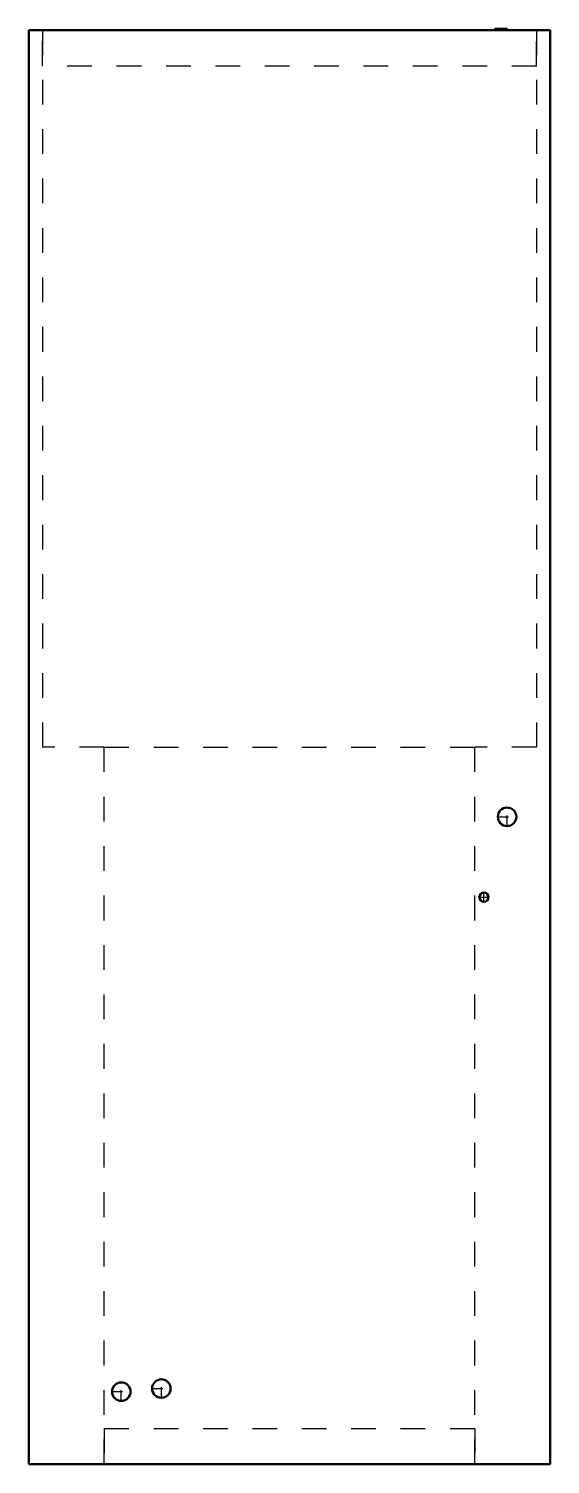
# Model space of a CAD drawing. Header units: inches. Extents: x -10.6 to 10.6, y 0 to 58.1.
import ezdxf

# ---------------------------------------------------------------- set-up
doc = ezdxf.new("R2010")
doc.units = ezdxf.units.IN
doc.header["$MEASUREMENT"] = 0
doc.linetypes.add('Center', pattern=[1.5, 0.45, -0.5, 0.05, -0.5])
doc.linetypes.add('Dashed', pattern=[2, 1, -1])
for name, color, linetype, lineweight in [('AM_0', 7, 'Continuous', 50), ('AM_7', 7, 'Center', 25), ('AM_9', 6, 'Dashed', 25)]:
    doc.layers.add(name, color=color, linetype=linetype, lineweight=lineweight)

# ---------------------------------------------------------------- blocks, each defined once
blk = doc.blocks.new('1_AMST48CU14_PART8_0_in_AMST48CU14_0')
at = {"layer": 'AM_9'}
for p, q in [((-10, 58), (-10, 29)), ((10, 58), (10, 29)), ((-7.5, 29), (-10, 29)), ((10, 29), (7.5, 29))]:
    blk.add_line(p, q, dxfattribs=at)
blk = doc.blocks.new('2_AMST48CU14_PART7_0_in_AMST48CU14_0')
at = {"layer": 'AM_9'}
for p, q in [((-7.5, 29), (7.5, 29)), ((-7.5, 0), (-7.5, 29)), ((7.5, 0), (7.5, 29))]:
    blk.add_line(p, q, dxfattribs=at)
blk = doc.blocks.new('3_AMST48CU14_PART6_0_in_AMST48CU14_0')
at = {"layer": 'AM_0'}
for p, q in [((8.3125, 58.0625), (8.8125, 58.0625)), ((8.3125, 58.0625), (8.3125, 58)), ((8.8125, 58), (8.8125, 58.0625))]:
    blk.add_line(p, q, dxfattribs=at)
blk = doc.blocks.new('4_AMST48CU14_PART5_0_in_AMST48CU14_0')
at = {"layer": 'AM_0'}
blk.add_circle((8.8125, 26.1875), 0.375, dxfattribs=at)
at = {"layer": 'AM_7'}
for p, q in [((8.41875, 26.1875), (9.20625, 26.1875)), ((8.8125, 25.79375), (8.8125, 26.58125))]:
    blk.add_line(p, q, dxfattribs=at)
blk = doc.blocks.new('5_AMST48CU14_PART4_0_in_AMST48CU14_0')
at = {"layer": 'AM_0'}
blk.add_circle((7.875, 22.9375), 0.1875, dxfattribs=at)
at = {"layer": 'AM_7'}
for p, q in [((7.678125, 22.9375), (8.071875, 22.9375)), ((7.875, 22.740625), (7.875, 23.134375))]:
    blk.add_line(p, q, dxfattribs=at)
blk = doc.blocks.new('6_AMST48CU14_PART3_0_in_AMST48CU14_0')
at = {"layer": 'AM_0'}
blk.add_circle((-6.8125, 2.9375), 0.375, dxfattribs=at)
at = {"layer": 'AM_7'}
for p, q in [((-7.20625, 2.9375), (-6.41875, 2.9375)), ((-6.8125, 2.54375), (-6.8125, 3.33125))]:
    blk.add_line(p, q, dxfattribs=at)
blk = doc.blocks.new('7_AMST48CU14_PART2_0_in_AMST48CU14_0')
at = {"layer": 'AM_0'}
blk.add_circle((-5.1875, 3.0625), 0.375, dxfattribs=at)
at = {"layer": 'AM_7'}
for p, q in [((-5.58125, 3.0625), (-4.79375, 3.0625)), ((-5.1875, 2.66875), (-5.1875, 3.45625))]:
    blk.add_line(p, q, dxfattribs=at)
blk = doc.blocks.new('8_AMST48CU14_PART1_0_in_AMST48CU14_0')
at = {"layer": 'AM_0'}
for p, q in [((10.5625, 58), (-10.5625, 58)), ((-10.5625, 58), (-10.5625, 0)), ((10.5625, 0), (10.5625, 58)), ((-10.5625, 0), (10.5625, 0))]:
    blk.add_line(p, q, dxfattribs=at)
at = {"layer": 'AM_9'}
for p, q in [((-10, 56.55), (-10, 58)), ((10, 56.55), (10, 58)), ((10, 56.55), (-10, 56.55)), ((-7.5, 1.45), (-7.5, 0)), ((-7.5, 1.45), (7.5, 1.45)), ((7.5, 1.45), (7.5, 0))]:
    blk.add_line(p, q, dxfattribs=at)

msp = doc.modelspace()

# ---------------------------------------------------------------- block references
for name in ['8_AMST48CU14_PART1_0_in_AMST48CU14_0', '1_AMST48CU14_PART8_0_in_AMST48CU14_0', '3_AMST48CU14_PART6_0_in_AMST48CU14_0', '2_AMST48CU14_PART7_0_in_AMST48CU14_0', '4_AMST48CU14_PART5_0_in_AMST48CU14_0', '5_AMST48CU14_PART4_0_in_AMST48CU14_0', '6_AMST48CU14_PART3_0_in_AMST48CU14_0', '7_AMST48CU14_PART2_0_in_AMST48CU14_0']:
    msp.add_blockref(name, (0, 0))

doc.saveas('drawing.dxf')
